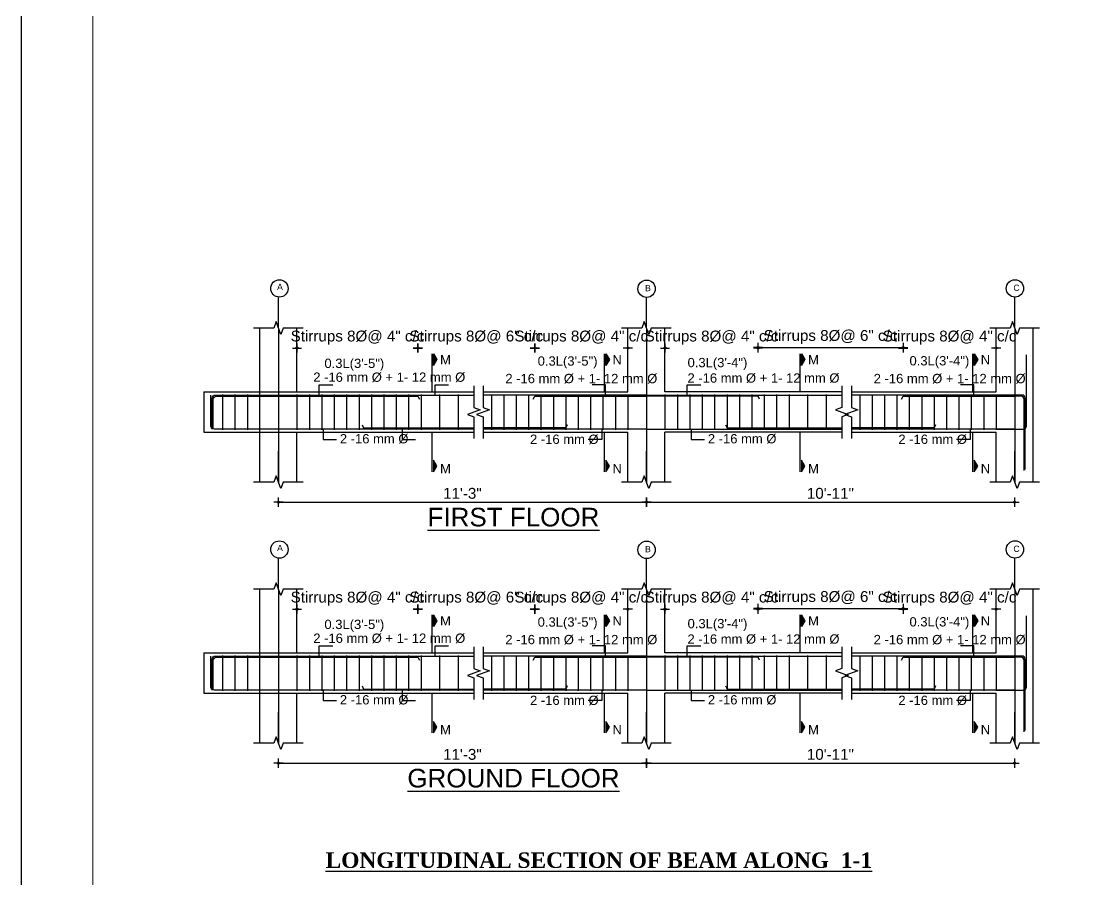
# Model space of a CAD drawing. Header units: inches. Extents: x 10143 to 33197, y -150 to 3760.
# Drawn here: x 13632 to 14311, y 1486 to 2040 of the extents above; entities that cross this region are included whole.
import ezdxf
from ezdxf.enums import TextEntityAlignment as Align

# ---------------------------------------------------------------- set-up
doc = ezdxf.new("R2010")
doc.units = ezdxf.units.IN
doc.header["$LTSCALE"] = 0.5
doc.header["$MEASUREMENT"] = 0
doc.header["$PDMODE"] = 66
doc.layers.add('DIMENSION', color=5, linetype='Continuous')
doc.layers.add('ELE1', color=3, linetype='Continuous', lineweight=9)
doc.layers.add('Toilet', color=7, linetype='Continuous', lineweight=25)
doc.styles.add('1.8', font='times.ttf', dxfattribs={"width": 0.8, "height": 6})
doc.styles.add('style1', font='arial.ttf', dxfattribs={"height": 7})
doc.dimstyles.new('1.4', dxfattribs={"dimscale": 0, "dimtxt": 6, "dimasz": 0.5, "dimexe": 2, "dimexo": 9, "dimgap": 2, "dimtad": 1, "dimdec": 0, "dimlfac": 0.5, "dimzin": 3, "dimdsep": 46, "dimlunit": 4, "dimtxsty": '1.8', "dimblk": 'DIM', "dimcen": 3, "dimdle": 3, "dimse1": 1, "dimse2": 1, "dimclrd": 256, "dimclre": 256, "dimclrt": 7, "dimadec": 1, "dimazin": 2, "dimtfac": 1, "dimtdec": 0, "dimtix": 1, "dimtofl": 0, "dimtmove": 2, "dimatfit": 3, "dimldrblk": 'ARW', "dimfxl": 2, "dimfrac": 2, "dimtolj": 2, "dimtzin": 0, "dimarcsym": 0})

# ---------------------------------------------------------------- blocks, each defined once
blk = doc.blocks.new('DIM')
at = {"layer": 'DIMENSION'}
h = blk.add_hatch(color=256, dxfattribs=at)
h.paths.add_polyline_path([(0, 1.3), (0, 0), (1.3, 0, 0.414214)])
h.paths.add_polyline_path([(1.3, 0), (0, 0), (0, -1.3, 0.414214)])
h.paths.add_polyline_path([(0, 0), (-1.3, 0, 0.414214), (0, -1.3)])
h.paths.add_polyline_path([(0, 1.3, 0.414214), (-1.3, 0), (0, 0)])
for p, q in [((-6, 0), (6, 0)), ((0, 6), (0, -6))]:
    blk.add_line(p, q, dxfattribs=at)
blk.add_circle((0, 0), 1.28, dxfattribs=at)
blk = doc.blocks.new('*D1236')
at = {"lineweight": -2, "transparency": 16777216}
for p, q in [((13809.04, 1829.06), (13808.54, 1829.06)), ((13888.04, 1829.06), (13888.54, 1829.06))]:
    blk.add_line(p, q, dxfattribs=at)
at = {"layer": 'Defpoints', "color": 0, "transparency": 16777216}
for p in [(13887.54, 1829.06), (13809.54, 1817.08), (13887.54, 1812.51)]:
    blk.add_point(p, dxfattribs=at)
at = {"lineweight": -2, "transparency": 16777216, "xscale": 0.5, "yscale": 0.5, "zscale": 0.5}
blk.add_blockref('DIM', (13809.54, 1829.06), dxfattribs=at)
at = {"lineweight": -2, "transparency": 16777216, "xscale": 0.5, "yscale": 0.5, "zscale": 0.5, "rotation": 180}
blk.add_blockref('DIM', (13887.54, 1829.06), dxfattribs=at)
at = {"color": 7, "transparency": 16777216, "insert": (13848.54, 1835.72), "char_height": 7, "attachment_point": 5, "style": 'style1'}
blk.add_mtext('\\A2;Stirrups 8%%C@ 4" c/c', dxfattribs=at)
blk = doc.blocks.new('ARW')
at = {"layer": 'DIMENSION'}
blk.add_lwpolyline([(-0.5, 0, 0, 3, 0), (-5.5, 0, 0, 0, 0), (-0.5, 0, 0, 0, 0)], format="xyseb", dxfattribs=at)
blk = doc.blocks.new('*D1237')
at = {"lineweight": -2, "transparency": 16777216}
for p, q in [((13887.04, 1829.06), (13886.54, 1829.06)), ((13963.39, 1829.06), (13963.89, 1829.06))]:
    blk.add_line(p, q, dxfattribs=at)
at = {"layer": 'Defpoints', "color": 0, "transparency": 16777216}
for p in [(13962.89, 1829.06), (13887.54, 1812.51), (13962.89, 1798)]:
    blk.add_point(p, dxfattribs=at)
at = {"lineweight": -2, "transparency": 16777216, "xscale": 0.5, "yscale": 0.5, "zscale": 0.5}
blk.add_blockref('DIM', (13887.54, 1829.06), dxfattribs=at)
at = {"lineweight": -2, "transparency": 16777216, "xscale": 0.5, "yscale": 0.5, "zscale": 0.5, "rotation": 180}
blk.add_blockref('DIM', (13962.89, 1829.06), dxfattribs=at)
at = {"color": 7, "transparency": 16777216, "insert": (13925.22, 1835.72), "char_height": 7, "attachment_point": 5, "style": 'style1'}
blk.add_mtext('\\A2;Stirrups 8%%C@ 6" c/c', dxfattribs=at)
blk = doc.blocks.new('*D1238')
at = {"lineweight": -2, "transparency": 16777216}
for p, q in [((13962.39, 1829.06), (13961.89, 1829.06)), ((14023.39, 1829.06), (14023.89, 1829.06))]:
    blk.add_line(p, q, dxfattribs=at)
at = {"layer": 'Defpoints', "color": 0, "transparency": 16777216}
for p in [(14022.89, 1829.06), (14022.89, 1815.51), (13962.89, 1798)]:
    blk.add_point(p, dxfattribs=at)
at = {"lineweight": -2, "transparency": 16777216, "xscale": 0.5, "yscale": 0.5, "zscale": 0.5}
blk.add_blockref('DIM', (13962.89, 1829.06), dxfattribs=at)
at = {"lineweight": -2, "transparency": 16777216, "xscale": 0.5, "yscale": 0.5, "zscale": 0.5, "rotation": 180}
blk.add_blockref('DIM', (14022.89, 1829.06), dxfattribs=at)
at = {"color": 7, "transparency": 16777216, "insert": (13992.89, 1835.72), "char_height": 7, "attachment_point": 5, "style": 'style1'}
blk.add_mtext('\\A2;Stirrups 8%%C@ 4" c/c', dxfattribs=at)
blk = doc.blocks.new('*D1239')
at = {"lineweight": -2, "transparency": 16777216}
for p, q in [((14046.39, 1829.06), (14045.89, 1829.06)), ((14107.39, 1829.06), (14107.89, 1829.06))]:
    blk.add_line(p, q, dxfattribs=at)
at = {"layer": 'Defpoints', "color": 0, "transparency": 16777216}
for p in [(14046.89, 1829.06), (14046.89, 1815.51), (14106.89, 1798)]:
    blk.add_point(p, dxfattribs=at)
at = {"lineweight": -2, "transparency": 16777216, "xscale": 0.5, "yscale": 0.5, "zscale": 0.5}
blk.add_blockref('DIM', (14046.89, 1829.06), dxfattribs=at)
at = {"lineweight": -2, "transparency": 16777216, "xscale": 0.5, "yscale": 0.5, "zscale": 0.5, "rotation": 180}
blk.add_blockref('DIM', (14106.89, 1829.06), dxfattribs=at)
at = {"color": 7, "transparency": 16777216, "insert": (14076.89, 1835.72), "char_height": 7, "attachment_point": 5, "style": 'style1'}
blk.add_mtext('\\A2;Stirrups 8%%C@ 4" c/c', dxfattribs=at)
blk = doc.blocks.new('*D1240')
at = {"lineweight": -2, "transparency": 16777216}
for p, q in [((14199.96, 1829.06), (14199.46, 1829.06)), ((14260.96, 1829.06), (14261.46, 1829.06))]:
    blk.add_line(p, q, dxfattribs=at)
at = {"layer": 'Defpoints', "color": 0, "transparency": 16777216}
for p in [(14260.46, 1829.06), (14260.46, 1815.51), (14200.46, 1798)]:
    blk.add_point(p, dxfattribs=at)
at = {"lineweight": -2, "transparency": 16777216, "xscale": 0.5, "yscale": 0.5, "zscale": 0.5}
blk.add_blockref('DIM', (14200.46, 1829.06), dxfattribs=at)
at = {"lineweight": -2, "transparency": 16777216, "xscale": 0.5, "yscale": 0.5, "zscale": 0.5, "rotation": 180}
blk.add_blockref('DIM', (14260.46, 1829.06), dxfattribs=at)
at = {"color": 7, "transparency": 16777216, "insert": (14230.46, 1835.72), "char_height": 7, "attachment_point": 5, "style": 'style1'}
blk.add_mtext('\\A2;Stirrups 8%%C@ 4" c/c', dxfattribs=at)
blk = doc.blocks.new('*D1242')
at = {"lineweight": -2, "transparency": 16777216}
blk.add_line((14107.39, 1829.43), (14199.96, 1829.43), dxfattribs=at)
at = {"layer": 'Defpoints', "color": 0, "transparency": 16777216}
for p in [(14200.46, 1829.43), (14106.89, 1798), (14200.46, 1798)]:
    blk.add_point(p, dxfattribs=at)
at = {"lineweight": -2, "transparency": 16777216, "xscale": 0.5, "yscale": 0.5, "zscale": 0.5, "rotation": 180}
blk.add_blockref('DIM', (14106.89, 1829.43), dxfattribs=at)
at = {"lineweight": -2, "transparency": 16777216, "xscale": 0.5, "yscale": 0.5, "zscale": 0.5}
blk.add_blockref('DIM', (14200.46, 1829.43), dxfattribs=at)
at = {"color": 7, "transparency": 16777216, "insert": (14153.68, 1836.09), "char_height": 7, "attachment_point": 5, "style": 'style1'}
blk.add_mtext('\\A2;Stirrups 8%%C@ 6" c/c', dxfattribs=at)
blk = doc.blocks.new('*D1243')
at = {"lineweight": -2, "transparency": 16777216}
blk.add_line((13798.04, 1729.75), (14034.39, 1729.75), dxfattribs=at)
at = {"layer": 'Defpoints', "color": 0, "transparency": 16777216}
for p in [(13797.54, 1742.56), (14034.89, 1742.56), (14034.89, 1729.75)]:
    blk.add_point(p, dxfattribs=at)
at = {"lineweight": -2, "transparency": 16777216, "xscale": 0.5, "yscale": 0.5, "zscale": 0.5, "rotation": 180}
blk.add_blockref('DIM', (13797.54, 1729.75), dxfattribs=at)
at = {"lineweight": -2, "transparency": 16777216, "xscale": 0.5, "yscale": 0.5, "zscale": 0.5}
blk.add_blockref('DIM', (14034.89, 1729.75), dxfattribs=at)
at = {"color": 7, "transparency": 16777216, "insert": (13916.22, 1735.33), "char_height": 7, "attachment_point": 5, "style": 'style1'}
blk.add_mtext('\\A2;{\\fArial TUR|b0|i0|c162|p34;11\'-}3{\\fArial TUR|b0|i0|c162|p34;"}', dxfattribs=at)
blk = doc.blocks.new('*D1244')
at = {"lineweight": -2, "transparency": 16777216}
blk.add_line((14035.39, 1729.75), (14271.75, 1729.75), dxfattribs=at)
at = {"layer": 'Defpoints', "color": 0, "transparency": 16777216}
for p in [(14034.89, 1742.56), (14272.25, 1742.56), (14272.25, 1729.75)]:
    blk.add_point(p, dxfattribs=at)
at = {"lineweight": -2, "transparency": 16777216, "xscale": 0.5, "yscale": 0.5, "zscale": 0.5, "rotation": 180}
blk.add_blockref('DIM', (14034.89, 1729.75), dxfattribs=at)
at = {"lineweight": -2, "transparency": 16777216, "xscale": 0.5, "yscale": 0.5, "zscale": 0.5}
blk.add_blockref('DIM', (14272.25, 1729.75), dxfattribs=at)
at = {"color": 7, "transparency": 16777216, "insert": (14153.57, 1735.32), "char_height": 7, "attachment_point": 5, "style": 'style1'}
blk.add_mtext('\\A2;{\\fArial TUR|b0|i0|c162|p34;1}0{\\fArial TUR|b0|i0|c162|p34;\'-}11{\\fArial TUR|b0|i0|c162|p34;"}', dxfattribs=at)
blk = doc.blocks.new('*D2572')
at = {"lineweight": -2, "transparency": 16777216}
for p, q in [((13809.04, 1660.76), (13808.54, 1660.76)), ((13888.04, 1660.76), (13888.54, 1660.76))]:
    blk.add_line(p, q, dxfattribs=at)
at = {"layer": 'Defpoints', "color": 0, "transparency": 16777216}
for p in [(13887.54, 1660.76), (13809.54, 1648.79), (13887.54, 1644.22)]:
    blk.add_point(p, dxfattribs=at)
at = {"lineweight": -2, "transparency": 16777216, "xscale": 0.5, "yscale": 0.5, "zscale": 0.5}
blk.add_blockref('DIM', (13809.54, 1660.76), dxfattribs=at)
at = {"lineweight": -2, "transparency": 16777216, "xscale": 0.5, "yscale": 0.5, "zscale": 0.5, "rotation": 180}
blk.add_blockref('DIM', (13887.54, 1660.76), dxfattribs=at)
at = {"color": 7, "transparency": 16777216, "insert": (13848.54, 1667.42), "char_height": 7, "attachment_point": 5, "style": 'style1'}
blk.add_mtext('\\A2;Stirrups 8%%C@ 4" c/c', dxfattribs=at)
blk = doc.blocks.new('*D2573')
at = {"lineweight": -2, "transparency": 16777216}
for p, q in [((13887.04, 1660.76), (13886.54, 1660.76)), ((13963.39, 1660.76), (13963.89, 1660.76))]:
    blk.add_line(p, q, dxfattribs=at)
at = {"layer": 'Defpoints', "color": 0, "transparency": 16777216}
for p in [(13962.89, 1660.76), (13887.54, 1644.22), (13962.89, 1629.71)]:
    blk.add_point(p, dxfattribs=at)
at = {"lineweight": -2, "transparency": 16777216, "xscale": 0.5, "yscale": 0.5, "zscale": 0.5}
blk.add_blockref('DIM', (13887.54, 1660.76), dxfattribs=at)
at = {"lineweight": -2, "transparency": 16777216, "xscale": 0.5, "yscale": 0.5, "zscale": 0.5, "rotation": 180}
blk.add_blockref('DIM', (13962.89, 1660.76), dxfattribs=at)
at = {"color": 7, "transparency": 16777216, "insert": (13925.22, 1667.42), "char_height": 7, "attachment_point": 5, "style": 'style1'}
blk.add_mtext('\\A2;Stirrups 8%%C@ 6" c/c', dxfattribs=at)
blk = doc.blocks.new('*D2574')
at = {"lineweight": -2, "transparency": 16777216}
for p, q in [((13962.39, 1660.76), (13961.89, 1660.76)), ((14023.39, 1660.76), (14023.89, 1660.76))]:
    blk.add_line(p, q, dxfattribs=at)
at = {"layer": 'Defpoints', "color": 0, "transparency": 16777216}
for p in [(14022.89, 1660.76), (14022.89, 1647.22), (13962.89, 1629.71)]:
    blk.add_point(p, dxfattribs=at)
at = {"lineweight": -2, "transparency": 16777216, "xscale": 0.5, "yscale": 0.5, "zscale": 0.5}
blk.add_blockref('DIM', (13962.89, 1660.76), dxfattribs=at)
at = {"lineweight": -2, "transparency": 16777216, "xscale": 0.5, "yscale": 0.5, "zscale": 0.5, "rotation": 180}
blk.add_blockref('DIM', (14022.89, 1660.76), dxfattribs=at)
at = {"color": 7, "transparency": 16777216, "insert": (13992.89, 1667.42), "char_height": 7, "attachment_point": 5, "style": 'style1'}
blk.add_mtext('\\A2;Stirrups 8%%C@ 4" c/c', dxfattribs=at)
blk = doc.blocks.new('*D2575')
at = {"lineweight": -2, "transparency": 16777216}
for p, q in [((14046.39, 1660.76), (14045.89, 1660.76)), ((14107.39, 1660.76), (14107.89, 1660.76))]:
    blk.add_line(p, q, dxfattribs=at)
at = {"layer": 'Defpoints', "color": 0, "transparency": 16777216}
for p in [(14046.89, 1660.76), (14046.89, 1647.22), (14106.89, 1629.71)]:
    blk.add_point(p, dxfattribs=at)
at = {"lineweight": -2, "transparency": 16777216, "xscale": 0.5, "yscale": 0.5, "zscale": 0.5}
blk.add_blockref('DIM', (14046.89, 1660.76), dxfattribs=at)
at = {"lineweight": -2, "transparency": 16777216, "xscale": 0.5, "yscale": 0.5, "zscale": 0.5, "rotation": 180}
blk.add_blockref('DIM', (14106.89, 1660.76), dxfattribs=at)
at = {"color": 7, "transparency": 16777216, "insert": (14076.89, 1667.42), "char_height": 7, "attachment_point": 5, "style": 'style1'}
blk.add_mtext('\\A2;Stirrups 8%%C@ 4" c/c', dxfattribs=at)
blk = doc.blocks.new('*D2576')
at = {"lineweight": -2, "transparency": 16777216}
for p, q in [((14199.96, 1660.76), (14199.46, 1660.76)), ((14260.96, 1660.76), (14261.46, 1660.76))]:
    blk.add_line(p, q, dxfattribs=at)
at = {"layer": 'Defpoints', "color": 0, "transparency": 16777216}
for p in [(14260.46, 1660.76), (14260.46, 1647.22), (14200.46, 1629.71)]:
    blk.add_point(p, dxfattribs=at)
at = {"lineweight": -2, "transparency": 16777216, "xscale": 0.5, "yscale": 0.5, "zscale": 0.5}
blk.add_blockref('DIM', (14200.46, 1660.76), dxfattribs=at)
at = {"lineweight": -2, "transparency": 16777216, "xscale": 0.5, "yscale": 0.5, "zscale": 0.5, "rotation": 180}
blk.add_blockref('DIM', (14260.46, 1660.76), dxfattribs=at)
at = {"color": 7, "transparency": 16777216, "insert": (14230.46, 1667.42), "char_height": 7, "attachment_point": 5, "style": 'style1'}
blk.add_mtext('\\A2;Stirrups 8%%C@ 4" c/c', dxfattribs=at)
blk = doc.blocks.new('*D2578')
at = {"lineweight": -2, "transparency": 16777216}
blk.add_line((14107.39, 1661.14), (14199.96, 1661.14), dxfattribs=at)
at = {"layer": 'Defpoints', "color": 0, "transparency": 16777216}
for p in [(14200.46, 1661.14), (14106.89, 1629.71), (14200.46, 1629.71)]:
    blk.add_point(p, dxfattribs=at)
at = {"lineweight": -2, "transparency": 16777216, "xscale": 0.5, "yscale": 0.5, "zscale": 0.5, "rotation": 180}
blk.add_blockref('DIM', (14106.89, 1661.14), dxfattribs=at)
at = {"lineweight": -2, "transparency": 16777216, "xscale": 0.5, "yscale": 0.5, "zscale": 0.5}
blk.add_blockref('DIM', (14200.46, 1661.14), dxfattribs=at)
at = {"color": 7, "transparency": 16777216, "insert": (14153.68, 1667.79), "char_height": 7, "attachment_point": 5, "style": 'style1'}
blk.add_mtext('\\A2;Stirrups 8%%C@ 6" c/c', dxfattribs=at)
blk = doc.blocks.new('*D2571')
at = {"lineweight": -2, "transparency": 16777216}
blk.add_line((13798.04, 1561.46), (14034.39, 1561.46), dxfattribs=at)
at = {"layer": 'Defpoints', "color": 0, "transparency": 16777216}
for p in [(13797.54, 1574.27), (14034.89, 1574.27), (14034.89, 1561.46)]:
    blk.add_point(p, dxfattribs=at)
at = {"lineweight": -2, "transparency": 16777216, "xscale": 0.5, "yscale": 0.5, "zscale": 0.5, "rotation": 180}
blk.add_blockref('DIM', (13797.54, 1561.46), dxfattribs=at)
at = {"lineweight": -2, "transparency": 16777216, "xscale": 0.5, "yscale": 0.5, "zscale": 0.5}
blk.add_blockref('DIM', (14034.89, 1561.46), dxfattribs=at)
at = {"color": 7, "transparency": 16777216, "insert": (13916.22, 1567.03), "char_height": 7, "attachment_point": 5, "style": 'style1'}
blk.add_mtext('\\A2;{\\fArial TUR|b0|i0|c162|p34;11\'-}3{\\fArial TUR|b0|i0|c162|p34;"}', dxfattribs=at)
blk = doc.blocks.new('*D2577')
at = {"lineweight": -2, "transparency": 16777216}
blk.add_line((14035.39, 1561.46), (14271.75, 1561.46), dxfattribs=at)
at = {"layer": 'Defpoints', "color": 0, "transparency": 16777216}
for p in [(14034.89, 1574.27), (14272.25, 1574.27), (14272.25, 1561.46)]:
    blk.add_point(p, dxfattribs=at)
at = {"lineweight": -2, "transparency": 16777216, "xscale": 0.5, "yscale": 0.5, "zscale": 0.5, "rotation": 180}
blk.add_blockref('DIM', (14034.89, 1561.46), dxfattribs=at)
at = {"lineweight": -2, "transparency": 16777216, "xscale": 0.5, "yscale": 0.5, "zscale": 0.5}
blk.add_blockref('DIM', (14272.25, 1561.46), dxfattribs=at)
at = {"color": 7, "transparency": 16777216, "insert": (14153.57, 1567.03), "char_height": 7, "attachment_point": 5, "style": 'style1'}
blk.add_mtext('\\A2;{\\fArial TUR|b0|i0|c162|p34;1}0{\\fArial TUR|b0|i0|c162|p34;\'-}11{\\fArial TUR|b0|i0|c162|p34;"}', dxfattribs=at)

msp = doc.modelspace()

# ---------------------------------------------------------------- hatches: boundary and pattern name
for points in [[(13897.53, 1825.3), (13897.53, 1817.8), (13899.84, 1821.55)], [(14008.69, 1825.3), (14008.69, 1817.8), (14011, 1821.55)], [(14134.88, 1825.3), (14134.88, 1817.8), (14137.19, 1821.55)], [(14246.26, 1825.3), (14246.26, 1817.8), (14248.57, 1821.55)], [(13897.53, 1749.16), (13897.53, 1756.66), (13899.84, 1752.91)], [(14008.69, 1749.16), (14008.69, 1756.66), (14011, 1752.91)], [(14134.88, 1749.16), (14134.88, 1756.66), (14137.19, 1752.91)], [(14246.26, 1749.16), (14246.26, 1756.66), (14248.57, 1752.91)], [(13897.53, 1657.01), (13897.53, 1649.5), (13899.84, 1653.26)], [(14008.69, 1657.01), (14008.69, 1649.5), (14011, 1653.26)], [(14134.88, 1657.01), (14134.88, 1649.5), (14137.19, 1653.26)], [(14246.26, 1657.01), (14246.26, 1649.5), (14248.57, 1653.26)], [(13897.53, 1580.87), (13897.53, 1588.37), (13899.84, 1584.62)], [(14008.69, 1580.87), (14008.69, 1588.37), (14011, 1584.62)], [(14134.88, 1580.87), (14134.88, 1588.37), (14137.19, 1584.62)], [(14246.26, 1580.87), (14246.26, 1588.37), (14248.57, 1584.62)]]:
    msp.add_hatch(color=256).paths.add_polyline_path(points)

# ---------------------------------------------------------------- linework, layer by layer
for p, q in [((13797.54, 1841.92), (13797.54, 1861.87)), ((14034.89, 1841.92), (14034.89, 1861.87)), ((14272.46, 1841.92), (14272.46, 1861.87)), ((13785.54, 1774.75), (13785.54, 1841.92)), ((13797.54, 1841.92), (13797.54, 1742.56)), ((13809.54, 1800.75), (13809.54, 1841.92)), ((14022.89, 1800.75), (14022.89, 1841.92)), ((14034.89, 1841.92), (14034.89, 1742.56)), ((14046.89, 1800.75), (14046.89, 1841.92)), ((14260.46, 1800.75), (14260.46, 1841.92)), ((14272.46, 1841.92), (14272.46, 1742.56)), ((14284.46, 1798), (14284.46, 1841.92)), ((13896.68, 1800.75), (13896.68, 1825.25)), ((14007.84, 1800.75), (14007.84, 1825.25)), ((14134.03, 1800.75), (14134.03, 1825.25)), ((14245.4, 1800.75), (14245.4, 1825.25)), ((13749.54, 1800.75), (13923.54, 1800.75)), ((13761.54, 1799.15), (13761.54, 1776.35)), ((13769.54, 1799.15), (13769.54, 1776.35)), ((13777.54, 1799.15), (13777.54, 1776.35)), ((13809.54, 1799.15), (13809.54, 1776.35)), ((13817.54, 1799.15), (13817.54, 1776.35)), ((13825.54, 1799.15), (13825.54, 1776.35)), ((13833.54, 1799.15), (13833.54, 1776.35)), ((13841.54, 1799.15), (13841.54, 1776.35)), ((13849.54, 1799.15), (13849.54, 1776.35)), ((13857.54, 1799.15), (13857.54, 1776.35)), ((13865.54, 1799.15), (13865.54, 1776.35)), ((13873.54, 1799.15), (13873.54, 1776.35)), ((13881.54, 1799.15), (13881.54, 1776.35)), ((13889.54, 1799.15), (13889.54, 1776.35)), ((13901.54, 1799.15), (13901.54, 1776.35)), ((13913.54, 1799.15), (13913.54, 1776.35)), ((13929.54, 1800.75), (14022.89, 1800.75)), ((14034.89, 1798.75), (13929.54, 1798.75)), ((13934.89, 1799.15), (13934.89, 1776.35)), ((13942.89, 1799.15), (13942.89, 1776.35)), ((13950.89, 1799.15), (13950.89, 1776.35)), ((13958.89, 1799.15), (13958.89, 1776.35)), ((13966.89, 1799.15), (13966.89, 1776.35)), ((13974.89, 1799.15), (13974.89, 1776.35)), ((13982.89, 1799.15), (13982.89, 1776.35)), ((13990.89, 1799.15), (13990.89, 1776.35)), ((13998.89, 1799.15), (13998.89, 1776.35)), ((14006.89, 1799.15), (14006.89, 1776.35)), ((14014.89, 1799.15), (14014.89, 1776.35)), ((14022.89, 1799.15), (14022.89, 1776.35)), ((14034.89, 1798.75), (14160.89, 1798.75)), ((14160.89, 1800.75), (14046.89, 1800.75)), ((14046.89, 1799.15), (14046.89, 1776.35)), ((14054.89, 1799.15), (14054.89, 1776.35)), ((14062.89, 1799.15), (14062.89, 1776.35)), ((14070.89, 1799.15), (14070.89, 1776.35)), ((14078.89, 1799.15), (14078.89, 1776.35)), ((14086.89, 1799.15), (14086.89, 1776.35)), ((14094.89, 1799.15), (14094.89, 1776.35)), ((14102.89, 1799.15), (14102.89, 1776.35)), ((14110.89, 1799.15), (14110.89, 1776.35)), ((14118.89, 1799.15), (14118.89, 1776.35)), ((14126.89, 1799.15), (14126.89, 1776.35)), ((14138.89, 1799.15), (14138.89, 1776.35)), ((14150.89, 1799.15), (14150.89, 1776.35)), ((14167.11, 1800.75), (14260.46, 1800.75)), ((14272.46, 1798.75), (14167.11, 1798.75)), ((14172.46, 1799.15), (14172.46, 1776.35)), ((14180.46, 1799.15), (14180.46, 1776.35)), ((14188.46, 1799.15), (14188.46, 1776.35)), ((14196.46, 1799.15), (14196.46, 1776.35)), ((14204.46, 1799.15), (14204.46, 1776.35)), ((14212.46, 1799.15), (14212.46, 1776.35)), ((14220.46, 1799.15), (14220.46, 1776.35)), ((14228.46, 1799.15), (14228.46, 1776.35)), ((14236.46, 1799.15), (14236.46, 1776.35)), ((14244.46, 1799.15), (14244.46, 1776.35)), ((14252.46, 1799.15), (14252.46, 1776.35)), ((14260.46, 1799.15), (14260.46, 1776.35)), ((14284.46, 1742.56), (14284.46, 1798)), ((13749.54, 1774.75), (13923.54, 1774.75)), ((13785.54, 1742.56), (13785.54, 1774.75)), ((13809.54, 1742.56), (13809.54, 1774.75)), ((13896.68, 1749.21), (13896.68, 1774.75)), ((14034.89, 1776.75), (13929.54, 1776.75)), ((13929.54, 1774.75), (14022.89, 1774.75)), ((14007.84, 1749.21), (14007.84, 1774.75)), ((14022.89, 1742.56), (14022.89, 1774.75)), ((14034.89, 1776.75), (14160.89, 1776.75)), ((14160.89, 1774.75), (14046.89, 1774.75)), ((14046.89, 1742.56), (14046.89, 1774.75)), ((14134.03, 1749.21), (14134.03, 1774.75)), ((14272.46, 1776.75), (14167.11, 1776.75)), ((14167.11, 1774.75), (14260.46, 1774.75)), ((14245.4, 1749.21), (14245.4, 1774.75)), ((14260.46, 1742.56), (14260.46, 1774.75)), ((13797.54, 1742.56), (13797.54, 1762.51)), ((14034.89, 1742.56), (14034.89, 1762.51)), ((14272.46, 1742.56), (14272.46, 1762.51)), ((13797.54, 1673.62), (13797.54, 1693.58)), ((14034.89, 1673.62), (14034.89, 1693.58)), ((14272.46, 1673.62), (14272.46, 1693.58)), ((13785.54, 1606.46), (13785.54, 1673.62)), ((13797.54, 1673.62), (13797.54, 1574.27)), ((13809.54, 1632.46), (13809.54, 1673.62)), ((14022.89, 1632.46), (14022.89, 1673.62)), ((14034.89, 1673.62), (14034.89, 1574.27)), ((14046.89, 1632.46), (14046.89, 1673.62)), ((14260.46, 1632.46), (14260.46, 1673.62)), ((14272.46, 1673.62), (14272.46, 1574.27)), ((14284.46, 1629.71), (14284.46, 1673.62)), ((13896.68, 1632.46), (13896.68, 1656.96)), ((14007.84, 1632.46), (14007.84, 1656.96)), ((14134.03, 1632.46), (14134.03, 1656.96)), ((14245.4, 1632.46), (14245.4, 1656.96)), ((13749.54, 1632.46), (13923.54, 1632.46)), ((13929.54, 1632.46), (14022.89, 1632.46)), ((14160.89, 1632.46), (14046.89, 1632.46)), ((14167.11, 1632.46), (14260.46, 1632.46)), ((13761.54, 1630.86), (13761.54, 1608.06)), ((13769.54, 1630.86), (13769.54, 1608.06)), ((13777.54, 1630.86), (13777.54, 1608.06)), ((13809.54, 1630.86), (13809.54, 1608.06)), ((13817.54, 1630.86), (13817.54, 1608.06)), ((13825.54, 1630.86), (13825.54, 1608.06)), ((13833.54, 1630.86), (13833.54, 1608.06)), ((13841.54, 1630.86), (13841.54, 1608.06)), ((13849.54, 1630.86), (13849.54, 1608.06)), ((13857.54, 1630.86), (13857.54, 1608.06)), ((13865.54, 1630.86), (13865.54, 1608.06)), ((13873.54, 1630.86), (13873.54, 1608.06)), ((13881.54, 1630.86), (13881.54, 1608.06)), ((13889.54, 1630.86), (13889.54, 1608.06)), ((13901.54, 1630.86), (13901.54, 1608.06)), ((13913.54, 1630.86), (13913.54, 1608.06)), ((14034.89, 1630.46), (13929.54, 1630.46)), ((13934.89, 1630.86), (13934.89, 1608.06)), ((13942.89, 1630.86), (13942.89, 1608.06)), ((13950.89, 1630.86), (13950.89, 1608.06)), ((13958.89, 1630.86), (13958.89, 1608.06)), ((13966.89, 1630.86), (13966.89, 1608.06)), ((13974.89, 1630.86), (13974.89, 1608.06)), ((13982.89, 1630.86), (13982.89, 1608.06)), ((13990.89, 1630.86), (13990.89, 1608.06)), ((13998.89, 1630.86), (13998.89, 1608.06)), ((14006.89, 1630.86), (14006.89, 1608.06)), ((14014.89, 1630.86), (14014.89, 1608.06)), ((14022.89, 1630.86), (14022.89, 1608.06)), ((14034.89, 1630.46), (14160.89, 1630.46)), ((14046.89, 1630.86), (14046.89, 1608.06)), ((14054.89, 1630.86), (14054.89, 1608.06)), ((14062.89, 1630.86), (14062.89, 1608.06)), ((14070.89, 1630.86), (14070.89, 1608.06)), ((14078.89, 1630.86), (14078.89, 1608.06)), ((14086.89, 1630.86), (14086.89, 1608.06)), ((14094.89, 1630.86), (14094.89, 1608.06)), ((14102.89, 1630.86), (14102.89, 1608.06)), ((14110.89, 1630.86), (14110.89, 1608.06)), ((14118.89, 1630.86), (14118.89, 1608.06)), ((14126.89, 1630.86), (14126.89, 1608.06)), ((14138.89, 1630.86), (14138.89, 1608.06)), ((14150.89, 1630.86), (14150.89, 1608.06)), ((14272.46, 1630.46), (14167.11, 1630.46)), ((14172.46, 1630.86), (14172.46, 1608.06)), ((14180.46, 1630.86), (14180.46, 1608.06)), ((14188.46, 1630.86), (14188.46, 1608.06)), ((14196.46, 1630.86), (14196.46, 1608.06)), ((14204.46, 1630.86), (14204.46, 1608.06)), ((14212.46, 1630.86), (14212.46, 1608.06)), ((14220.46, 1630.86), (14220.46, 1608.06)), ((14228.46, 1630.86), (14228.46, 1608.06)), ((14236.46, 1630.86), (14236.46, 1608.06)), ((14244.46, 1630.86), (14244.46, 1608.06)), ((14252.46, 1630.86), (14252.46, 1608.06)), ((14260.46, 1630.86), (14260.46, 1608.06)), ((14284.46, 1574.27), (14284.46, 1629.71)), ((13749.54, 1606.46), (13923.54, 1606.46)), ((13785.54, 1574.27), (13785.54, 1606.46)), ((13809.54, 1574.27), (13809.54, 1606.46)), ((13896.68, 1580.92), (13896.68, 1606.46)), ((14034.89, 1608.46), (13929.54, 1608.46)), ((13929.54, 1606.46), (14022.89, 1606.46)), ((14007.84, 1580.92), (14007.84, 1606.46)), ((14022.89, 1574.27), (14022.89, 1606.46)), ((14034.89, 1608.46), (14160.89, 1608.46)), ((14160.89, 1606.46), (14046.89, 1606.46)), ((14046.89, 1574.27), (14046.89, 1606.46)), ((14134.03, 1580.92), (14134.03, 1606.46)), ((14272.46, 1608.46), (14167.11, 1608.46)), ((14167.11, 1606.46), (14260.46, 1606.46)), ((14245.4, 1580.92), (14245.4, 1606.46)), ((14260.46, 1574.27), (14260.46, 1606.46)), ((13797.54, 1574.27), (13797.54, 1594.22)), ((14034.89, 1574.27), (14034.89, 1594.22)), ((14272.46, 1574.27), (14272.46, 1594.22))]:
    msp.add_line(p, q)
for points in [[(13813.54, 1841.92), (13800.54, 1841.92), (13799.04, 1837.8), (13796.04, 1846.04), (13794.54, 1841.92), (13781.54, 1841.92)], [(14050.89, 1841.92), (14037.89, 1841.92), (14036.39, 1837.8), (14033.39, 1846.04), (14031.89, 1841.92), (14018.89, 1841.92)], [(14288.46, 1841.92), (14275.46, 1841.92), (14273.96, 1837.8), (14270.96, 1846.04), (14269.46, 1841.92), (14256.46, 1841.92)], [(13897.53, 1817.8), (13897.53, 1825.3), (13899.84, 1821.55), (13897.53, 1817.8)], [(14008.69, 1817.8), (14008.69, 1825.3), (14011, 1821.55), (14008.69, 1817.8)], [(14134.88, 1817.8), (14134.88, 1825.3), (14137.19, 1821.55), (14134.88, 1817.8)], [(14246.26, 1817.8), (14246.26, 1825.3), (14248.57, 1821.55), (14246.26, 1817.8)], [(13923.54, 1804.75), (13923.54, 1790.75), (13927.66, 1789.25), (13919.42, 1786.25), (13923.54, 1784.75), (13923.54, 1770.75)], [(13923.54, 1804.75), (13923.54, 1790.75), (13927.66, 1789.25), (13919.42, 1786.25), (13923.54, 1784.75), (13923.54, 1770.75)], [(13929.54, 1804.75), (13929.54, 1790.75), (13933.66, 1789.25), (13925.42, 1786.25), (13929.54, 1784.75), (13929.54, 1770.75)], [(13929.54, 1804.75), (13929.54, 1790.75), (13933.66, 1789.25), (13925.42, 1786.25), (13929.54, 1784.75), (13929.54, 1770.75)], [(14160.89, 1804.75), (14160.89, 1790.75), (14156.77, 1789.25), (14165.02, 1786.25), (14160.89, 1784.75), (14160.89, 1770.75)], [(14160.89, 1804.75), (14160.89, 1790.75), (14156.77, 1789.25), (14165.02, 1786.25), (14160.89, 1784.75), (14160.89, 1770.75)], [(14167.11, 1804.75), (14167.11, 1790.75), (14171.23, 1789.25), (14162.99, 1786.25), (14167.11, 1784.75), (14167.11, 1770.75)], [(14167.11, 1804.75), (14167.11, 1790.75), (14171.23, 1789.25), (14162.99, 1786.25), (14167.11, 1784.75), (14167.11, 1770.75)], [(13797.54, 1798.75), (13923.54, 1798.75)], [(13797.54, 1798), (13887.54, 1798), (13888.5, 1796)], [(13961.85, 1796), (13962.89, 1798), (14034.89, 1798)], [(14107.94, 1796), (14106.89, 1798), (14034.89, 1798)], [(14199.42, 1796), (14200.46, 1798), (14272.46, 1798)], [(13923.54, 1776.75), (13797.54, 1776.75)], [(13851.59, 1779.5), (13852.54, 1777.5), (13923.54, 1777.5)], [(13983.85, 1779.5), (13982.89, 1777.5), (13929.54, 1777.5)], [(14085.94, 1779.5), (14086.89, 1777.5), (14160.89, 1777.5)], [(14221.42, 1779.5), (14220.46, 1777.5), (14167.11, 1777.5)], [(13897.53, 1756.66), (13897.53, 1749.16), (13899.84, 1752.91), (13897.53, 1756.66)], [(14008.69, 1756.66), (14008.69, 1749.16), (14011, 1752.91), (14008.69, 1756.66)], [(14134.88, 1756.66), (14134.88, 1749.16), (14137.19, 1752.91), (14134.88, 1756.66)], [(14246.26, 1756.66), (14246.26, 1749.16), (14248.57, 1752.91), (14246.26, 1756.66)], [(13813.54, 1742.56), (13800.54, 1742.56), (13799.04, 1738.44), (13796.04, 1746.68), (13794.54, 1742.56), (13781.54, 1742.56)], [(14050.89, 1742.56), (14037.89, 1742.56), (14036.39, 1738.44), (14033.39, 1746.68), (14031.89, 1742.56), (14018.89, 1742.56)], [(14288.46, 1742.56), (14275.46, 1742.56), (14273.96, 1738.44), (14270.96, 1746.68), (14269.46, 1742.56), (14256.46, 1742.56)], [(13813.54, 1673.62), (13800.54, 1673.62), (13799.04, 1669.5), (13796.04, 1677.75), (13794.54, 1673.62), (13781.54, 1673.62)], [(14050.89, 1673.62), (14037.89, 1673.62), (14036.39, 1669.5), (14033.39, 1677.75), (14031.89, 1673.62), (14018.89, 1673.62)], [(14288.46, 1673.62), (14275.46, 1673.62), (14273.96, 1669.5), (14270.96, 1677.75), (14269.46, 1673.62), (14256.46, 1673.62)], [(13897.53, 1649.5), (13897.53, 1657.01), (13899.84, 1653.26), (13897.53, 1649.5)], [(14008.69, 1649.5), (14008.69, 1657.01), (14011, 1653.26), (14008.69, 1649.5)], [(14134.88, 1649.5), (14134.88, 1657.01), (14137.19, 1653.26), (14134.88, 1649.5)], [(14246.26, 1649.5), (14246.26, 1657.01), (14248.57, 1653.26), (14246.26, 1649.5)], [(13923.54, 1636.46), (13923.54, 1622.46), (13927.66, 1620.96), (13919.42, 1617.96), (13923.54, 1616.46), (13923.54, 1602.46)], [(13923.54, 1636.46), (13923.54, 1622.46), (13927.66, 1620.96), (13919.42, 1617.96), (13923.54, 1616.46), (13923.54, 1602.46)], [(13929.54, 1636.46), (13929.54, 1622.46), (13933.66, 1620.96), (13925.42, 1617.96), (13929.54, 1616.46), (13929.54, 1602.46)], [(13929.54, 1636.46), (13929.54, 1622.46), (13933.66, 1620.96), (13925.42, 1617.96), (13929.54, 1616.46), (13929.54, 1602.46)], [(14160.89, 1636.46), (14160.89, 1622.46), (14156.77, 1620.96), (14165.02, 1617.96), (14160.89, 1616.46), (14160.89, 1602.46)], [(14160.89, 1636.46), (14160.89, 1622.46), (14156.77, 1620.96), (14165.02, 1617.96), (14160.89, 1616.46), (14160.89, 1602.46)], [(14167.11, 1636.46), (14167.11, 1622.46), (14171.23, 1620.96), (14162.99, 1617.96), (14167.11, 1616.46), (14167.11, 1602.46)], [(14167.11, 1636.46), (14167.11, 1622.46), (14171.23, 1620.96), (14162.99, 1617.96), (14167.11, 1616.46), (14167.11, 1602.46)], [(13797.54, 1630.46), (13923.54, 1630.46)], [(13797.54, 1629.71), (13887.54, 1629.71), (13888.5, 1627.71)], [(13961.85, 1627.71), (13962.89, 1629.71), (14034.89, 1629.71)], [(14107.94, 1627.71), (14106.89, 1629.71), (14034.89, 1629.71)], [(14199.42, 1627.71), (14200.46, 1629.71), (14272.46, 1629.71)], [(13851.59, 1611.21), (13852.54, 1609.21), (13923.54, 1609.21)], [(13983.85, 1611.21), (13982.89, 1609.21), (13929.54, 1609.21)], [(14085.94, 1611.21), (14086.89, 1609.21), (14160.89, 1609.21)], [(14221.42, 1611.21), (14220.46, 1609.21), (14167.11, 1609.21)], [(13923.54, 1608.46), (13797.54, 1608.46)], [(13897.53, 1588.37), (13897.53, 1580.87), (13899.84, 1584.62), (13897.53, 1588.37)], [(14008.69, 1588.37), (14008.69, 1580.87), (14011, 1584.62), (14008.69, 1588.37)], [(14134.88, 1588.37), (14134.88, 1580.87), (14137.19, 1584.62), (14134.88, 1588.37)], [(14246.26, 1588.37), (14246.26, 1580.87), (14248.57, 1584.62), (14246.26, 1588.37)], [(13813.54, 1574.27), (13800.54, 1574.27), (13799.04, 1570.15), (13796.04, 1578.39), (13794.54, 1574.27), (13781.54, 1574.27)], [(14050.89, 1574.27), (14037.89, 1574.27), (14036.39, 1570.15), (14033.39, 1578.39), (14031.89, 1574.27), (14018.89, 1574.27)], [(14288.46, 1574.27), (14275.46, 1574.27), (14273.96, 1570.15), (14270.96, 1578.39), (14269.46, 1574.27), (14256.46, 1574.27)]]:
    msp.add_lwpolyline(points)
for points in [[(14260.46, 1776.75), (14277.95, 1776.75, 0.414214), (14279.96, 1778.77), (14279.96, 1824.75)], [(13809.54, 1776.75), (13756.06, 1776.75, -0.414214), (13754.04, 1778.77), (13754.04, 1798.75)], [(13754.79, 1776.75), (13754.79, 1796.74, -0.414214), (13756.81, 1798.75), (13809.54, 1798.75)], [(13755.54, 1776.75), (13755.54, 1795.99, -0.414214), (13757.56, 1798), (13809.54, 1798)], [(14279.21, 1750.75), (14279.21, 1796.74, 0.414214), (14277.2, 1798.75), (14260.46, 1798.75)], [(14278.46, 1750), (14278.46, 1795.99, 0.414214), (14276.45, 1798), (14260.46, 1798)], [(14260.46, 1608.46), (14277.95, 1608.46, 0.414214), (14279.96, 1610.47), (14279.96, 1656.46)], [(13809.54, 1608.46), (13756.06, 1608.46, -0.414214), (13754.04, 1610.47), (13754.04, 1630.46)], [(13754.79, 1608.46), (13754.79, 1628.44, -0.414214), (13756.81, 1630.46), (13809.54, 1630.46)], [(13755.54, 1608.46), (13755.54, 1627.69, -0.414214), (13757.56, 1629.71), (13809.54, 1629.71)], [(14279.21, 1582.46), (14279.21, 1628.44, 0.414214), (14277.2, 1630.46), (14260.46, 1630.46)], [(14278.46, 1581.71), (14278.46, 1627.69, 0.414214), (14276.45, 1629.71), (14260.46, 1629.71)]]:
    msp.add_lwpolyline(points, format="xyb")
for centre in [(13798.22, 1867.44), (14035.06, 1867.24), (14272.63, 1867.47), (13798.22, 1699.15), (14035.06, 1698.95), (14272.63, 1699.17)]:
    msp.add_circle(centre, 5.6)
at = {"layer": 'Defpoints'}
msp.add_lwpolyline([(16809.18, 2097.54), (13631.58, 2097.54), (13631.58, -150.43), (16809.18, -150.43)], close=True, dxfattribs=at)
at = {"layer": 'ELE1'}
msp.add_lwpolyline([(13677.89, 2051.22), (16762.86, 2051.22), (16762.86, -104.11), (13677.89, -104.11)], close=True, dxfattribs=at)
at = {"layer": 'Toilet'}
for p, q in [((13749.54, 1800.75), (13749.54, 1774.75)), ((13749.54, 1632.46), (13749.54, 1606.46))]:
    msp.add_line(p, q, dxfattribs=at)

# ---------------------------------------------------------------- texts
at = {"style": 'style1'}
for s, height, p in [('A', 4, (13796.71, 1866.45)), ('B', 4, (14034.04, 1865.69)), ('C', 4, (14271.6, 1865.92)), ('0.3L(3\'-5")', 6, (13827.22, 1816.17)), ('M', 6, (13901.83, 1818.46)), ('0.3L(3\'-5")', 6, (13964.78, 1817.69)), ('N', 6, (14013, 1818.46)), ('0.3L(3\'-4")', 6, (14061.46, 1816.67)), ('M', 6, (14139.19, 1818.46)), ('0.3L(3\'-4")', 6, (14204.59, 1817.83)), ('N', 6, (14250.56, 1818.46)), ('2 -16 mm %%C + 1- 12 mm %%C', 6, (13820.04, 1807.26)), ('2 -16 mm %%C + 1- 12 mm %%C', 6, (13943.92, 1806.38)), ('2 -16 mm %%C + 1- 12 mm %%C', 6, (14061.41, 1806.73)), ('2 -16 mm %%C + 1- 12 mm %%C', 6, (14181.49, 1806.38)), ('2 -16 mm %%C ', 6, (13837.18, 1767.57)), ('2 -16 mm %%C ', 6, (13959.86, 1767.24)), ('2 -16 mm %%C ', 6, (14074.54, 1767.57)), ('2 -16 mm %%C ', 6, (14197.43, 1767.24)), ('M', 6, (13901.83, 1748.33)), ('N', 6, (14013, 1748.33)), ('M', 6, (14139.19, 1748.33)), ('N', 6, (14250.56, 1748.33)), ('A', 4, (13796.71, 1698.16)), ('B', 4, (14034.04, 1697.4)), ('C', 4, (14271.6, 1697.63)), ('0.3L(3\'-5")', 6, (13827.22, 1647.88)), ('M', 6, (13901.83, 1650.17)), ('0.3L(3\'-5")', 6, (13964.78, 1649.4)), ('N', 6, (14013, 1650.17)), ('0.3L(3\'-4")', 6, (14061.46, 1648.38)), ('M', 6, (14139.19, 1650.17)), ('0.3L(3\'-4")', 6, (14204.59, 1649.54)), ('N', 6, (14250.56, 1650.17)), ('2 -16 mm %%C + 1- 12 mm %%C', 6, (13820.04, 1638.97)), ('2 -16 mm %%C + 1- 12 mm %%C', 6, (13943.92, 1638.09)), ('2 -16 mm %%C + 1- 12 mm %%C', 6, (14061.41, 1638.44)), ('2 -16 mm %%C + 1- 12 mm %%C', 6, (14181.49, 1638.09)), ('2 -16 mm %%C ', 6, (13837.18, 1599.27)), ('2 -16 mm %%C ', 6, (13959.86, 1598.94)), ('2 -16 mm %%C ', 6, (14074.54, 1599.27)), ('2 -16 mm %%C ', 6, (14197.43, 1598.94)), ('M', 6, (13901.83, 1580.04)), ('N', 6, (14013, 1580.04)), ('M', 6, (14139.19, 1580.04)), ('N', 6, (14250.56, 1580.04))]:
    msp.add_text(s, height=height, dxfattribs=at).set_placement(p)
for s, p in [('%%UFIRST FLOOR', (13949.17, 1720.04)), ('%%UGROUND FLOOR', (13949.17, 1551.75))]:
    msp.add_text(s, height=12, dxfattribs=at).set_placement(p, align=Align.MIDDLE_CENTER)
at = {"insert": (13827.98, 1503.88), "char_height": 10, "width": 450.6233, "attachment_point": 1, "style": 'style1'}
msp.add_mtext('{\\fTimes New Roman|b1|i0|c0|p18;\\LLONGITUDINAL SECTION OF BEAM ALONG  1-1 }', dxfattribs=at)

# ---------------------------------------------------------------- dimensions: what is measured, and where the dimension line sits
for base, p1, p2, text, picture, middle in [((13887.54, 1829.06), (13809.54, 1817.08), (13887.54, 1812.51), 'Stirrups 8%%C@ 4" c/c', '*D1236', (13848.54, 1835.72)), ((13962.89, 1829.06), (13887.54, 1812.51), (13962.89, 1798), 'Stirrups 8%%C@ 6" c/c', '*D1237', (13925.22, 1835.72)), ((14022.89, 1829.06), (13962.89, 1798), (14022.89, 1815.51), 'Stirrups 8%%C@ 4" c/c', '*D1238', (13992.89, 1835.72)), ((14200.46, 1829.43), (14106.89, 1798), (14200.46, 1798), 'Stirrups 8%%C@ 6" c/c', '*D1242', (14153.68, 1836.09)), ((14260.46, 1829.06), (14200.46, 1798), (14260.46, 1815.51), 'Stirrups 8%%C@ 4" c/c', '*D1240', (14230.46, 1835.72)), ((14034.89, 1729.75), (13797.54, 1742.56), (14034.89, 1742.56), '{\\fArial TUR|b0|i0|c162|p34;11\'-}3{\\fArial TUR|b0|i0|c162|p34;"}', '*D1243', (13916.22, 1735.33)), ((14272.25, 1729.75), (14034.89, 1742.56), (14272.25, 1742.56), '{\\fArial TUR|b0|i0|c162|p34;1}0{\\fArial TUR|b0|i0|c162|p34;\'-}11{\\fArial TUR|b0|i0|c162|p34;"}', '*D1244', (14153.57, 1735.32)), ((13887.54, 1660.76), (13809.54, 1648.79), (13887.54, 1644.22), 'Stirrups 8%%C@ 4" c/c', '*D2572', (13848.54, 1667.42)), ((13962.89, 1660.76), (13887.54, 1644.22), (13962.89, 1629.71), 'Stirrups 8%%C@ 6" c/c', '*D2573', (13925.22, 1667.42)), ((14022.89, 1660.76), (13962.89, 1629.71), (14022.89, 1647.22), 'Stirrups 8%%C@ 4" c/c', '*D2574', (13992.89, 1667.42)), ((14200.46, 1661.14), (14106.89, 1629.71), (14200.46, 1629.71), 'Stirrups 8%%C@ 6" c/c', '*D2578', (14153.68, 1667.79)), ((14260.46, 1660.76), (14200.46, 1629.71), (14260.46, 1647.22), 'Stirrups 8%%C@ 4" c/c', '*D2576', (14230.46, 1667.42)), ((14034.89, 1561.46), (13797.54, 1574.27), (14034.89, 1574.27), '{\\fArial TUR|b0|i0|c162|p34;11\'-}3{\\fArial TUR|b0|i0|c162|p34;"}', '*D2571', (13916.22, 1567.03)), ((14272.25, 1561.46), (14034.89, 1574.27), (14272.25, 1574.27), '{\\fArial TUR|b0|i0|c162|p34;1}0{\\fArial TUR|b0|i0|c162|p34;\'-}11{\\fArial TUR|b0|i0|c162|p34;"}', '*D2577', (14153.57, 1567.03))]:
    dim = msp.add_linear_dim(base=base, p1=p1, p2=p2, text=text, dimstyle='1.4', override={"dimscale": 1, "dimtxsty": 'style1'})
    dim.commit()
    dim.dimension.update_dxf_attribs({"geometry": picture, "text_midpoint": middle})
for base, p1, p2, picture, middle in [((14046.89, 1829.06), (14106.89, 1798), (14046.89, 1815.51), '*D1239', (14076.89, 1835.72)), ((14046.89, 1660.76), (14106.89, 1629.71), (14046.89, 1647.22), '*D2575', (14076.89, 1667.42))]:
    dim = msp.add_linear_dim(base=base, p1=p1, p2=p2, angle=180, text='Stirrups 8%%C@ 4" c/c', dimstyle='1.4', override={"dimscale": 1, "dimtxsty": 'style1'})
    dim.commit()
    dim.dimension.update_dxf_attribs({"geometry": picture, "text_midpoint": middle})

# ---------------------------------------------------------------- leaders
for points in [[(13823.9, 1799.15), (13823.9, 1805.36), (13832.62, 1805.36)], [(13898.58, 1799.15), (13898.58, 1805.36), (13907.3, 1805.36)], [(14008.54, 1799.15), (14008.54, 1805.36), (13999.82, 1805.36)], [(14061.25, 1799.15), (14061.25, 1805.36), (14069.97, 1805.36)], [(14246.11, 1799.15), (14246.11, 1805.36), (14237.39, 1805.36)], [(13826.38, 1776.35), (13826.38, 1770.14), (13835.1, 1770.14)], [(13877.31, 1776.35), (13877.31, 1770.14), (13886.03, 1770.14)], [(14006.06, 1776.35), (14006.06, 1770.14), (13997.34, 1770.14)], [(14063.73, 1776.35), (14063.73, 1770.14), (14072.45, 1770.14)], [(14243.62, 1776.35), (14243.62, 1770.14), (14234.9, 1770.14)], [(13823.9, 1630.86), (13823.9, 1637.07), (13832.62, 1637.07)], [(13898.58, 1630.86), (13898.58, 1637.07), (13907.3, 1637.07)], [(14008.54, 1630.86), (14008.54, 1637.07), (13999.82, 1637.07)], [(14061.25, 1630.86), (14061.25, 1637.07), (14069.97, 1637.07)], [(14246.11, 1630.86), (14246.11, 1637.07), (14237.39, 1637.07)], [(13826.38, 1608.06), (13826.38, 1601.85), (13835.1, 1601.85)], [(13877.31, 1608.06), (13877.31, 1601.85), (13886.03, 1601.85)], [(14006.06, 1608.06), (14006.06, 1601.85), (13997.34, 1601.85)], [(14063.73, 1608.06), (14063.73, 1601.85), (14072.45, 1601.85)], [(14243.62, 1608.06), (14243.62, 1601.85), (14234.9, 1601.85)]]:
    msp.add_leader(points, dimstyle='1.4', override={"dimscale": 1, "dimtxsty": 'style1'})

doc.saveas('drawing.dxf')
